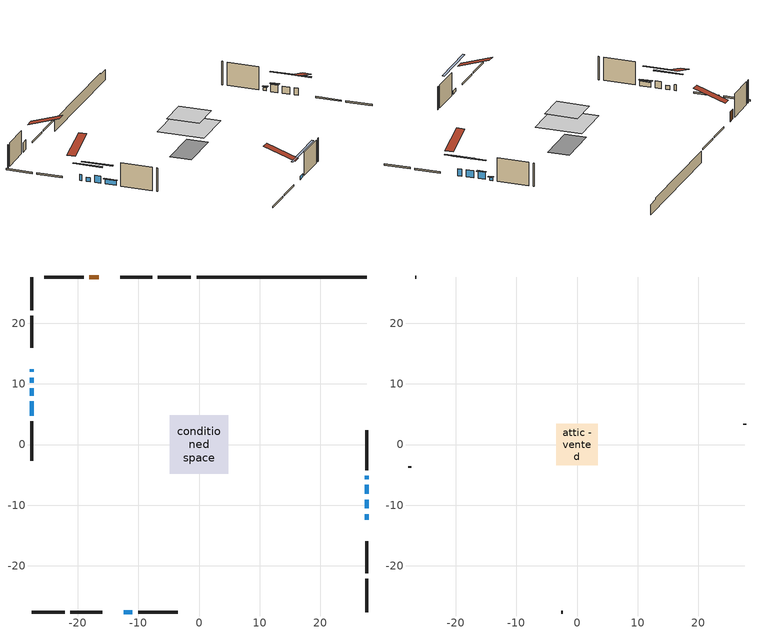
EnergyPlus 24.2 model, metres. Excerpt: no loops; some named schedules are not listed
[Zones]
conditioned space
 floor adiabatic (AdiabaticFloorConstruction): -4.8,-4.8 -4.8,4.8 4.8,4.8 4.8,-4.8 z2.87
 floor foundation (Slab1 construction): -4.8,-2.21 -4.8,2.21 4.8,2.21 4.8,-2.21 z-2.01
 wall outside (RimJoist1 construction): -1.34,27.63 -6.79,27.63 / -27.63,-27.63 -22.18,-27.63 / -27.63,27.63 -27.63,22.18 / 27.63,-27.63 27.63,-22.18 z0.43:0.73
 wall outside (RimJoist2 construction): -7.72,27.63 -12.97,27.63 / -21.25,-27.63 -16,-27.63 / -27.63,21.25 -27.63,16 / 27.63,-21.25 27.63,-16 z0.43:0.73
 wall outside (AdiabaticWallConstruction 1): -16.57,27.63 -18.1,27.63 z0.43:2.46
 wall outside (AdiabaticWallConstruction): -27.63,12.4 -27.63,11.98 z0.43:1.65; -12.4,-27.63 -10.97,-27.63 z0.43:1.09; 27.63,-12.4 27.63,-11.48 / 27.63,-10.55 27.63,-9.08 / -27.63,9.26 -27.63,8.04 / 27.63,-8.15 27.63,-6.68 z0.43:1.9; -27.63,11.05 -27.63,10.18 z0.43:1.29; 27.63,-5.75 27.63,-5.14 z0.43:1.04; -27.63,7.11 -27.63,4.77 z0.43:1.4
 wall outside (Wall1 construction): -19.03,27.63 -25.56,27.63 / -10.04,-27.63 -3.51,-27.63 / -27.63,3.85 -27.63,-2.69 / 27.63,-4.21 27.63,2.32 z0.43:5.31
 wall foundation (FoundationWall1 construction): -0.41,27.63,-2.01 -0.41,27.63,0.43 24.83,27.63,0.43 24.83,27.63,0.09 27.63,27.63,0.09 27.63,27.63,-2.01
 window (WindowConstruction 7): -27.63,12.4 -27.63,11.98 z0.43:1.65
 window (WindowConstruction 8): -12.4,-27.63 -10.97,-27.63 z0.43:1.09
 window (WindowConstruction): 27.63,-12.4 27.63,-11.48 z0.43:1.9
 window (WindowConstruction 1): 27.63,-10.55 27.63,-9.08 z0.43:1.9
 window (WindowConstruction 2): -27.63,11.05 -27.63,10.19 z0.43:1.29
 window (WindowConstruction 3): -27.63,9.26 -27.63,8.04 z0.43:1.9
 window (WindowConstruction 4): 27.63,-8.15 27.63,-6.68 z0.43:1.9
 window (WindowConstruction 5): 27.63,-5.75 27.63,-5.14 z0.43:1.04
 window (WindowConstruction 6): -27.63,7.11 -27.63,4.77 z0.43:1.4
 door (Door): -16.57,27.63 -18.1,27.63 z0.43:2.46
 ceiling adiabatic (AdiabaticFloorConstruction): 4.8,-4.8 4.8,4.8 -4.8,4.8 -4.8,-4.8 z2.87
attic - vented
 floor to conditioned space (Floor1 construction Reversed): -3.39,-3.39 -3.39,3.39 3.39,3.39 3.39,-3.39 z5.31
 wall outside (Wall3 construction): -26.49,27.63 -26.7,27.63 / -2.58,-27.63 -2.37,-27.63 / -27.63,-3.62 -27.63,-3.83 / 27.63,3.25 27.63,3.46 z0.43:5.31
 roof outside (Roof1 construction): -15.65,27.63,5.31 -15.65,21.02,7.51 -13.9,21.02,7.51 -13.9,27.63,5.31; -13.32,-27.63,5.31 -13.32,-21.02,7.51 -15.07,-21.02,7.51 -15.07,-27.63,5.31; -27.63,13.32,5.31 -21.02,13.32,7.51 -21.02,15.07,7.51 -27.63,15.07,5.31; 27.63,-13.32,5.31 21.02,-13.32,7.51 21.02,-15.07,7.51 27.63,-15.07,5.31
shading: -5.89,-27.63 -17.48,-27.63 -17.48,-28.04 -5.89,-28.04 z6.17; 27.63,-8.84 27.63,-15.04 28.04,-15.04 28.04,-8.84 z4.54; 27.63,-6.44 27.63,-13.19 28.04,-13.19 28.04,-6.44 z4.54; -27.63,7.55 -27.63,13.69 -28.04,13.69 -28.04,7.55 z3.93; -27.63,5.4 -27.63,11.9 -28.04,11.9 -28.04,5.4 z4.54; 27.63,-6.48 27.63,-8.35 28.04,-8.35 28.04,-6.48 z2.1; 27.63,-4.94 27.63,-5.95 28.04,-5.95 28.04,-4.94 z1.24; -27.63,4.57 -27.63,7.31 -28.04,7.31 -28.04,4.57 z1.6
[Building]
Building 1: Terrain=Suburbs
[Site:Location]
Edmonton Intl AP_AB: Latitude {deg}=53.31; Longitude {deg}=-113.58; Time Zone {hr}=-7; Elevation {m}=723; Keep Site Location Information=Yes
[Site:GroundTemperature:Shallow]
-1.56185, -3.61833, -3.78302, -2.80711, 1.11059, 5.01004, 8.39065, 10.5322, 10.7141, 8.97234, 5.67794, 1.89811
[Site:WaterMainsTemperature]
Calculation Method=Schedule; Temperature Schedule=mains temperature schedule
[Material] Roughness=Rough; Thermal Absorptance=0.9
Name | Thickness {m} | Conductivity {W/m-K} | Density {kg/m3} | Specific Heat {J/kg-K} | Solar Absorptance | Visible Absorptance
asphalt or fiberglass shingles | 0.00635 | 0.162714 | 1121.4 | 1465.45 | 0.4 | 0.4
ceiling loosefill ins | 0.0846667 | 0.0480833 | 16.02 | 1046.75 | 0.7 | 0.7
ceiling stud and cavity | 0.1397 | 0.0803008 | 65.682 | 1177.47 | 0.7 | 0.7
concrete 4.0 in. | 0.1016 | 1.803125 | 2242.8 | 837.4 | 0.7 | 0.7
concrete 8.0 in. | 0.2032 | 1.803125 | 2242.8 | 837.4 | 0.7 | 0.7
door material | 0.04445 | 0.053851 | 512.64 | 1214.23 | 0.7 | 0.7
exterior vertical ins | 0.00621317 | 0.029427 | 32.04 | 1214.23 | 0.7 | 0.7
floor covering | 0.0127 | 0.0433444 | 54.468 | 1339.84 | 0.6 | 0.6
floor rigid ins; wall rigid ins 1 | 0.512978 | 0.029427 | 32.04 | 1214.23 | 0.7 | 0.7
floor stud and cavity | 0.1397 | 1.75129 | 37.0049 | 1207.88 | 0.7 | 0.7
furniture material conditioned space 1 | 0.1524 | 0.115458 | 640.8 | 1214.23 | 0.6 | 0.6
gypsum board | 0.0127 | 0.160291 | 801 | 837.4 | 0.6 | 0.6
gypsum board 1 | 0.0127 | 0.160291 | 801 | 837.4 | 0.7 | 0.7
osb sheathing 0.5 in. | 0.0127 | 0.115458 | 512.64 | 1214.23 | 0.7 | 0.7
osb sheathing 0.75 in. | 0.01905 | 0.115458 | 512.64 | 1214.23 | 0.7 | 0.7
osb sheathing 2.0 in. | 0.0508 | 0.115458 | 512.64 | 1214.23 | 0.7 | 0.7
rim joist rigid ins; wall rigid ins | 0.051816 | 0.029427 | 32.04 | 1214.23 | 0.7 | 0.7
rim joist stud and cavity | 0.0508 | 0.0414166 | 125.044 | 1163.47 | 0.6 | 0.6
rim joist stud and cavity 1 | 0.0508 | 0.0296939 | 125.044 | 1163.47 | 0.6 | 0.6
wall stud and cavity | 0.1397 | 0.22224 | 139.0536 | 1170.24 | 0.7 | 0.7
wall stud and cavity 1 | 0.0889 | 6.1454 | 50.32683 | 1063.81 | 0.6 | 0.6
wall stud and cavity 2 | 0.0889 | 0.380278 | 52.3479 | 1209.89 | 0.7 | 0.7
wall stud and cavity 3 | 0.0889 | 0.391764 | 83.0341 | 1211.67 | 0.7 | 0.7
wood siding | 0.0254 | 0.102417 | 544.68 | 1172.36 | 0.4 | 0.4
wood siding 1 | 0.00254 | 0.102417 | 544.68 | 1172.36 | 0.4 | 0.4
wood siding 2; wood siding 3; wood siding 4 | 0.0254 | 0.102417 | 544.68 | 1172.36 | 0.7 | 0.7
[WindowMaterial:SimpleGlazingSystem]
Name | U-Factor {W/m2-K} | Solar Heat Gain Coefficient
WindowMaterial | 2.592007 | 0.56
WindowMaterial 1 | 2.29164 | 0.56
WindowMaterial 2 | 2.52557 | 0.46
WindowMaterial 3 | 2.31719 | 0.55
WindowMaterial 4 | 2.61358 | 0.54
WindowMaterial 5 | 2.41315 | 0.51
WindowMaterial 6 | 2.986628 | 0.6
WindowMaterial 7 | 2.37 | 0.51
[Construction]
AdiabaticFloorConstruction: floor stud and cavity, floor rigid ins, osb sheathing 0.75 in., floor covering
AdiabaticWallConstruction: wood siding 3, wall rigid ins 1, wall stud and cavity 2, gypsum board
AdiabaticWallConstruction 1: wood siding 4, wall rigid ins 1, wall stud and cavity 2, gypsum board
Door: door material
Floor1 construction Reversed: gypsum board, ceiling stud and cavity, ceiling loosefill ins
FoundationWall1 construction: concrete 8.0 in., gypsum board 1
furniture construction conditioned space 1: furniture material conditioned space 1
PartitionWallConstruction: gypsum board, wall stud and cavity 3, gypsum board
RimJoist1 construction: wood siding 2, rim joist rigid ins, osb sheathing 2.0 in., rim joist stud and cavity
RimJoist2 construction: wood siding 2, osb sheathing 2.0 in., rim joist stud and cavity 1
Roof1 construction: asphalt or fiberglass shingles
Slab1 construction: concrete 4.0 in.
Wall1 construction: wood siding, wall rigid ins, osb sheathing 0.5 in., wall stud and cavity, gypsum board
Wall3 construction: wood siding 1, wall stud and cavity 1
WindowConstruction: WindowMaterial
WindowConstruction 1; WindowConstruction 4: WindowMaterial 1
WindowConstruction 2: WindowMaterial 2
WindowConstruction 3: WindowMaterial 3
WindowConstruction 5: WindowMaterial 4
WindowConstruction 6: WindowMaterial 5
WindowConstruction 7: WindowMaterial 6
WindowConstruction 8: WindowMaterial 7
[Zone] Multiplier=1; Part of Total Floor Area=Yes
Name | Volume {m3}
attic - vented | 16.47
conditioned space | 348.4
[Space]
Name | Zone | Volume {m3}
attic - vented 1 | attic - vented | 16.47
conditioned space 1 | conditioned space | 348.4
[ZoneInfiltration:EffectiveLeakageArea]
infil attic - vented 1: Zone or Space=attic - vented 1; Schedule=Always On Discrete; Effective Air Leakage Area {cm2}=1601.74; Stack Coefficient=0.000492331; Wind Coefficient=1.49916e-05
[ZoneMixing]
whole house fan mix: Zone or Space=attic - vented; Schedule=Always On Continuous; Design Flow Rate Calculation Method=Flow/Zone; Design Flow Rate {m3/s}=0; Source Zone or Space=conditioned space
[SurfaceProperty:ExposedFoundationPerimeter]
Slab1: Exposed Perimeter Calculation Method=TotalExposedPerimeter; Total Exposed Perimeter {m}=28.041
[InternalMass] Zone or ZoneList=conditioned space; Space or SpaceList=conditioned space 1
Name | Construction | Surface Area {m2}
furniture mass conditioned space 1 | furniture construction conditioned space 1 | 53.8121
partition wall mass | PartitionWallConstruction | 134.53
[Lights]
interior lighting: Zone or ZoneList or Space or SpaceList=conditioned space 1; Schedule=interior lighting schedule; Design Level Calculation Method=LightingLevel; Lighting Level {W}=343.2; Return Air Fraction=0; Fraction Radiant=0.6; Fraction Visible=0.2; Fraction Replaceable=1
[People]
occupants: Zone or ZoneList or Space or SpaceList=conditioned space 1; Number of People Schedule=occupants schedule; Number of People Calculation Method=People; Number of People=3; Fraction Radiant=0.314171; Sensible Heat Fraction=0.56303; Activity Level Schedule=occupants activity schedule; Carbon Dioxide Generation Rate {m3/s-W}=0; Enable ASHRAE 55 Comfort Warnings=No; Mean Radiant Temperature Calculation Type=EnclosureAveraged
[ElectricEquipment] Zone or ZoneList or Space or SpaceList=conditioned space 1; Design Level Calculation Method=EquipmentLevel
Name | Schedule | Design Level {W} | Fraction Latent | Fraction Radiant | Fraction Lost
clothes dryer | clothes dryer schedule | 140.772 | 0.015 | 0.081 | 0.85
clothes washer | clothes washer schedule | 32.1985 | 0.03 | 0.162 | 0.7
cooking range | cooking range schedule | 215.147 | 0.08 | 0.432 | 0.2
dishwasher | dishwasher schedule | 66.8632 | 0.3 | 0.18 | 0.4
fridge | fridge schedule | 72.9452 | 0 | 0.6 | 0
mech vent bath fan 0 | mech vent bath fan 0 schedule | 50.2 | 0 | 0 | 1
mech vent bath fan 1 | mech vent bath fan 1 schedule | 50.2 | 0 | 0 | 1
mech vent house fan | mech vent house fan schedule | 0 | 0 | 0 | 1
mech vent house fan cfis | mech vent house fan cfis schedule | 0 | 0 | 0 | 0
mech vent range fan 0 | mech vent range fan 0 schedule | 57 | 0 | 0 | 1
misc plug loads | misc plug loads schedule | 494.7 | 0.045 | 0.513 | 0.1
whole house fan | Always On Discrete | 0 | 0 | 0 | 1
[OtherEquipment] Zone or ZoneList or Space or SpaceList=conditioned space 1; Design Level Calculation Method=EquipmentLevel
Name | Fuel Type | Schedule | Design Level {W} | Fraction Latent | Fraction Radiant | Fraction Lost
clothes dryer 1 | Electricity | clothes dryer schedule | 0 | 0.015 | 0.081 | 0.85
cooking range 1 | Electricity | cooking range schedule | 0 | 0.08 | 0.432 | 0.2
general water use latent | None | general water use schedule | 62.594 | 1 | 0 | 0
general water use sensible | None | general water use schedule | -61.6891 | 0 | 0.6 | 0
mech vent house fan latent load | None | Always On Discrete | 0 | 1 | 0 | 0
mech vent house fan sensible load | None | Always On Discrete | 0 | 0 | 0 | 0
water heater energy adjustment1 | NaturalGas | Always On Discrete | 0.01 | 0 | 0 | 1
[ZoneInfiltration:DesignFlowRate] Zone or ZoneList or Space or SpaceList=conditioned space 1; Schedule=Always On Discrete; Design Flow Rate Calculation Method=Flow/Zone; Design Flow Rate {m3/s}=0
infil flow; natural vent flow; whole house fan flow
[AvailabilityManager:Scheduled]
furnace airloop Availability Manager: Schedule=Always On Discrete
[Foundation:Kiva]
Foundation Kiva 1: Initial Indoor Air Temperature {C}=18; Wall Height Above Grade {m}=0.429981; Wall Depth Below Slab {m}=0.2032; Custom Block Material Name 1=exterior vertical ins; Custom Block Depth 1 {m}=2.43998; Custom Block X Position 1 {m}=0.2159; Custom Block Z Position 1 {m}=0
[Foundation:Kiva:Settings]
Soil Conductivity {W/m-K}=0.849921; Soil Density {kg/m3}=1842.3; Soil Specific Heat {J/kg-K}=418.7; Ground Solar Absorptivity=0.9; Ground Thermal Absorptivity=0.9; Ground Surface Roughness {m}=0.03; Far-Field Width {m}=40; Deep-Ground Boundary Condition=ZeroFlux; Deep-Ground Depth {m}=40; Minimum Cell Dimension {m}=0.2; Maximum Cell Growth Coefficient=3; Simulation Timestep=Timestep
[Exterior:Lights]
exterior lighting: Schedule=exterior lighting schedule; Design Level {W}=75.6
[EnergyManagementSystem:GlobalVariable]
furnace_airloop_Fan_RTF
infil_program_Qfan
infil_program_Qinf
natural_vent_program_Qnv
natural_vent_program_Qwhf
[EnergyManagementSystem:Sensor]
Name | Output:Variable or Output:Meter Index Key | Output:Variable or Output:Meter
airflow_gain | infil flow | Infiltration Sensible Heat Gain Energy
airflow_gain_1 | natural vent flow | Infiltration Sensible Heat Gain Energy
airflow_gain_2 | whole house fan flow | Infiltration Sensible Heat Gain Energy
airflow_loss | infil flow | Infiltration Sensible Heat Loss Energy
airflow_loss_1 | natural vent flow | Infiltration Sensible Heat Loss Energy
airflow_loss_2 | whole house fan flow | Infiltration Sensible Heat Loss Energy
clg_load_cond |  | Cooling:EnergyTransfer:Zone:CONDITIONED SPACE
clg_sp_s; clg_sp_s_1 | cooling setpoint | Schedule Value
clothes_dryer_exhaust_0_sch_s | clothes dryer exhaust 0 schedule | Schedule Value
cool_season | cooling season schedule | Schedule Value
htg_load_cond |  | Heating:EnergyTransfer:Zone:CONDITIONED SPACE
htg_sp_s; htg_sp_s_1 | heating setpoint | Schedule Value
ig_ee_conv | clothes dryer | Electric Equipment Convective Heating Energy
ig_ee_conv_2 | cooking range | Electric Equipment Convective Heating Energy
ig_ee_conv_4 | fridge | Electric Equipment Convective Heating Energy
ig_ee_conv_5 | misc plug loads | Electric Equipment Convective Heating Energy
ig_ee_conv_6 | whole house fan | Electric Equipment Convective Heating Energy
ig_ee_rad | clothes dryer | Electric Equipment Radiant Heating Energy
ig_ee_rad_2 | cooking range | Electric Equipment Radiant Heating Energy
ig_ee_rad_4 | fridge | Electric Equipment Radiant Heating Energy
ig_ee_rad_5 | misc plug loads | Electric Equipment Radiant Heating Energy
ig_ee_rad_6 | whole house fan | Electric Equipment Radiant Heating Energy
ig_lgt_conv | interior lighting | Lights Convective Heating Energy
ig_lgt_rad | interior lighting | Lights Radiant Heating Energy
ig_lgt_vis | interior lighting | Lights Visible Radiation Heating Energy
ig_oe_conv | clothes dryer 1 | Other Equipment Convective Heating Energy
ig_oe_conv_1 | cooking range 1 | Other Equipment Convective Heating Energy
ig_oe_conv_2 | general water use latent | Other Equipment Convective Heating Energy
ig_oe_conv_3 | general water use sensible | Other Equipment Convective Heating Energy
ig_oe_conv_4 | water heater energy adjustment1 | Other Equipment Convective Heating Energy
ig_oe_rad | clothes dryer 1 | Other Equipment Radiant Heating Energy
ig_oe_rad_1 | cooking range 1 | Other Equipment Radiant Heating Energy
ig_oe_rad_2 | general water use latent | Other Equipment Radiant Heating Energy
ig_oe_rad_3 | general water use sensible | Other Equipment Radiant Heating Energy
ig_oe_rad_4 | water heater energy adjustment1 | Other Equipment Radiant Heating Energy
ig_ppl_conv | occupants | People Convective Heating Energy
ig_ppl_rad | occupants | People Radiant Heating Energy
im_conv | furniture mass conditioned space 1 | Surface Inside Face Convection Heat Gain Energy
im_conv_1 | partition wall mass | Surface Inside Face Convection Heat Gain Energy
im_ig | furniture mass conditioned space 1 | Surface Inside Face Internal Gains Radiation Heat Gain Energy
im_ig_1 | partition wall mass | Surface Inside Face Internal Gains Radiation Heat Gain Energy
im_lgt | furniture mass conditioned space 1 | Surface Inside Face Lights Radiation Heat Gain Energy
im_lgt_1 | partition wall mass | Surface Inside Face Lights Radiation Heat Gain Energy
im_sol | furniture mass conditioned space 1 | Surface Inside Face Solar Radiation Heat Gain Energy
im_sol_1 | partition wall mass | Surface Inside Face Solar Radiation Heat Gain Energy
im_surf | furniture mass conditioned space 1 | Surface Inside Face Net Surface Thermal Radiation Heat Gain Energy
im_surf_1 | partition wall mass | Surface Inside Face Net Surface Thermal Radiation Heat Gain Energy
mech_vent_bath_fan_0_sch_s | mech vent bath fan 0 schedule | Schedule Value
mech_vent_bath_fan_1_sch_s | mech vent bath fan 1 schedule | Schedule Value
mech_vent_range_fan_0_sch_s | mech vent range fan 0 schedule | Schedule Value
mv_conv | mech vent bath fan 0 | Electric Equipment Convective Heating Energy
mv_conv_1 | mech vent bath fan 1 | Electric Equipment Convective Heating Energy
mv_conv_2 | mech vent house fan | Electric Equipment Convective Heating Energy
mv_conv_3 | mech vent house fan cfis | Electric Equipment Convective Heating Energy
mv_conv_4 | mech vent range fan 0 | Electric Equipment Convective Heating Energy
mv_conv_5 | mech vent house fan latent load | Other Equipment Convective Heating Energy
mv_conv_6 | mech vent house fan sensible load | Other Equipment Convective Heating Energy
mv_rad | mech vent bath fan 0 | Electric Equipment Radiant Heating Energy
mv_rad_1 | mech vent bath fan 1 | Electric Equipment Radiant Heating Energy
mv_rad_2 | mech vent house fan | Electric Equipment Radiant Heating Energy
mv_rad_3 | mech vent house fan cfis | Electric Equipment Radiant Heating Energy
mv_rad_4 | mech vent range fan 0 | Electric Equipment Radiant Heating Energy
mv_rad_5 | mech vent house fan latent load | Other Equipment Radiant Heating Energy
mv_rad_6 | mech vent house fan sensible load | Other Equipment Radiant Heating Energy
natural_vent_s | natural vent schedule | Schedule Value
out_pb_s |  | Site Outdoor Air Barometric Pressure
out_wt_s |  | Site Outdoor Air Humidity Ratio
site_vw_s |  | Site Wind Speed
ss_back_out | Window1 | Surface Window Shortwave from Zone Back Out Window Heat Transfer Rate
ss_back_out_1 | Window11 | Surface Window Shortwave from Zone Back Out Window Heat Transfer Rate
ss_back_out_2 | Window2 | Surface Window Shortwave from Zone Back Out Window Heat Transfer Rate
ss_back_out_3 | Window4 | Surface Window Shortwave from Zone Back Out Window Heat Transfer Rate
ss_back_out_4 | Window5 | Surface Window Shortwave from Zone Back Out Window Heat Transfer Rate
ss_back_out_5 | Window6 | Surface Window Shortwave from Zone Back Out Window Heat Transfer Rate
ss_back_out_6 | Window7 | Surface Window Shortwave from Zone Back Out Window Heat Transfer Rate
ss_back_out_7 | Window8 | Surface Window Shortwave from Zone Back Out Window Heat Transfer Rate
ss_back_out_8 | Window9 | Surface Window Shortwave from Zone Back Out Window Heat Transfer Rate
ss_conv | Door1 | Surface Inside Face Convection Heat Gain Energy
ss_conv_1 | Window1 | Surface Inside Face Convection Heat Gain Energy
ss_conv_2 | Window11 | Surface Inside Face Convection Heat Gain Energy
ss_conv_3 | Window2 | Surface Inside Face Convection Heat Gain Energy
ss_conv_4 | Window4 | Surface Inside Face Convection Heat Gain Energy
ss_conv_5 | Window5 | Surface Inside Face Convection Heat Gain Energy
ss_conv_6 | Window6 | Surface Inside Face Convection Heat Gain Energy
ss_conv_7 | Window7 | Surface Inside Face Convection Heat Gain Energy
ss_conv_8 | Window8 | Surface Inside Face Convection Heat Gain Energy
ss_conv_9 | Window9 | Surface Inside Face Convection Heat Gain Energy
ss_ig | Door1 | Surface Inside Face Internal Gains Radiation Heat Gain Energy
ss_ig_1 | Window1 | Surface Inside Face Internal Gains Radiation Heat Gain Energy
ss_ig_2 | Window11 | Surface Inside Face Internal Gains Radiation Heat Gain Energy
ss_ig_3 | Window2 | Surface Inside Face Internal Gains Radiation Heat Gain Energy
ss_ig_4 | Window4 | Surface Inside Face Internal Gains Radiation Heat Gain Energy
ss_ig_5 | Window5 | Surface Inside Face Internal Gains Radiation Heat Gain Energy
ss_ig_6 | Window6 | Surface Inside Face Internal Gains Radiation Heat Gain Energy
ss_ig_7 | Window7 | Surface Inside Face Internal Gains Radiation Heat Gain Energy
ss_ig_8 | Window8 | Surface Inside Face Internal Gains Radiation Heat Gain Energy
ss_ig_9 | Window9 | Surface Inside Face Internal Gains Radiation Heat Gain Energy
ss_lgt | Door1 | Surface Inside Face Lights Radiation Heat Gain Energy
ss_sol | Door1 | Surface Inside Face Solar Radiation Heat Gain Energy
ss_surf | Door1 | Surface Inside Face Net Surface Thermal Radiation Heat Gain Energy
ss_surf_1 | Window1 | Surface Inside Face Net Surface Thermal Radiation Heat Gain Energy
ss_surf_2 | Window11 | Surface Inside Face Net Surface Thermal Radiation Heat Gain Energy
ss_surf_3 | Window2 | Surface Inside Face Net Surface Thermal Radiation Heat Gain Energy
ss_surf_4 | Window4 | Surface Inside Face Net Surface Thermal Radiation Heat Gain Energy
ss_surf_5 | Window5 | Surface Inside Face Net Surface Thermal Radiation Heat Gain Energy
ss_surf_6 | Window6 | Surface Inside Face Net Surface Thermal Radiation Heat Gain Energy
ss_surf_7 | Window7 | Surface Inside Face Net Surface Thermal Radiation Heat Gain Energy
ss_surf_8 | Window8 | Surface Inside Face Net Surface Thermal Radiation Heat Gain Energy
ss_surf_9 | Window9 | Surface Inside Face Net Surface Thermal Radiation Heat Gain Energy
ss_trans_in | Window1 | Surface Window Transmitted Solar Radiation Rate
ss_trans_in_1 | Window11 | Surface Window Transmitted Solar Radiation Rate
ss_trans_in_2 | Window2 | Surface Window Transmitted Solar Radiation Rate
ss_trans_in_3 | Window4 | Surface Window Transmitted Solar Radiation Rate
ss_trans_in_4 | Window5 | Surface Window Transmitted Solar Radiation Rate
ss_trans_in_5 | Window6 | Surface Window Transmitted Solar Radiation Rate
ss_trans_in_6 | Window7 | Surface Window Transmitted Solar Radiation Rate
ss_trans_in_7 | Window8 | Surface Window Transmitted Solar Radiation Rate
ss_trans_in_8 | Window9 | Surface Window Transmitted Solar Radiation Rate
ss_trans_out | Window1 | Surface Inside Face Initial Transmitted Diffuse Transmitted Out Window Solar Radiation Rate
ss_trans_out_1 | Window11 | Surface Inside Face Initial Transmitted Diffuse Transmitted Out Window Solar Radiation Rate
ss_trans_out_2 | Window2 | Surface Inside Face Initial Transmitted Diffuse Transmitted Out Window Solar Radiation Rate
ss_trans_out_3 | Window4 | Surface Inside Face Initial Transmitted Diffuse Transmitted Out Window Solar Radiation Rate
ss_trans_out_4 | Window5 | Surface Inside Face Initial Transmitted Diffuse Transmitted Out Window Solar Radiation Rate
ss_trans_out_5 | Window6 | Surface Inside Face Initial Transmitted Diffuse Transmitted Out Window Solar Radiation Rate
ss_trans_out_6 | Window7 | Surface Inside Face Initial Transmitted Diffuse Transmitted Out Window Solar Radiation Rate
ss_trans_out_7 | Window8 | Surface Inside Face Initial Transmitted Diffuse Transmitted Out Window Solar Radiation Rate
ss_trans_out_8 | Window9 | Surface Inside Face Initial Transmitted Diffuse Transmitted Out Window Solar Radiation Rate
s_conv | Floor1 | Surface Inside Face Convection Heat Gain Energy
s_conv_1 | FoundationWall1 | Surface Inside Face Convection Heat Gain Energy
s_conv_10 | RimJoist2:270 | Surface Inside Face Convection Heat Gain Energy
s_conv_11 | RimJoist2:90 | Surface Inside Face Convection Heat Gain Energy
s_conv_12 | Slab1 | Surface Inside Face Convection Heat Gain Energy
s_conv_13 | Wall1:0 | Surface Inside Face Convection Heat Gain Energy
s_conv_14 | Wall1:180 | Surface Inside Face Convection Heat Gain Energy
s_conv_15 | Wall1:270 | Surface Inside Face Convection Heat Gain Energy
s_conv_16 | Wall1:90 | Surface Inside Face Convection Heat Gain Energy
s_conv_2 | inferred conditioned ceiling | Surface Inside Face Convection Heat Gain Energy
s_conv_3 | inferred conditioned floor | Surface Inside Face Convection Heat Gain Energy
s_conv_4 | RimJoist1:0 | Surface Inside Face Convection Heat Gain Energy
s_conv_5 | RimJoist1:180 | Surface Inside Face Convection Heat Gain Energy
s_conv_6 | RimJoist1:270 | Surface Inside Face Convection Heat Gain Energy
s_conv_7 | RimJoist1:90 | Surface Inside Face Convection Heat Gain Energy
s_conv_8 | RimJoist2:0 | Surface Inside Face Convection Heat Gain Energy
s_conv_9 | RimJoist2:180 | Surface Inside Face Convection Heat Gain Energy
s_ig | Floor1 | Surface Inside Face Internal Gains Radiation Heat Gain Energy
s_ig_1 | FoundationWall1 | Surface Inside Face Internal Gains Radiation Heat Gain Energy
s_ig_10 | RimJoist2:270 | Surface Inside Face Internal Gains Radiation Heat Gain Energy
s_ig_11 | RimJoist2:90 | Surface Inside Face Internal Gains Radiation Heat Gain Energy
s_ig_12 | Slab1 | Surface Inside Face Internal Gains Radiation Heat Gain Energy
s_ig_13 | Wall1:0 | Surface Inside Face Internal Gains Radiation Heat Gain Energy
s_ig_14 | Wall1:180 | Surface Inside Face Internal Gains Radiation Heat Gain Energy
s_ig_15 | Wall1:270 | Surface Inside Face Internal Gains Radiation Heat Gain Energy
s_ig_16 | Wall1:90 | Surface Inside Face Internal Gains Radiation Heat Gain Energy
s_ig_2 | inferred conditioned ceiling | Surface Inside Face Internal Gains Radiation Heat Gain Energy
s_ig_3 | inferred conditioned floor | Surface Inside Face Internal Gains Radiation Heat Gain Energy
s_ig_4 | RimJoist1:0 | Surface Inside Face Internal Gains Radiation Heat Gain Energy
s_ig_5 | RimJoist1:180 | Surface Inside Face Internal Gains Radiation Heat Gain Energy
s_ig_6 | RimJoist1:270 | Surface Inside Face Internal Gains Radiation Heat Gain Energy
s_ig_7 | RimJoist1:90 | Surface Inside Face Internal Gains Radiation Heat Gain Energy
s_ig_8 | RimJoist2:0 | Surface Inside Face Internal Gains Radiation Heat Gain Energy
